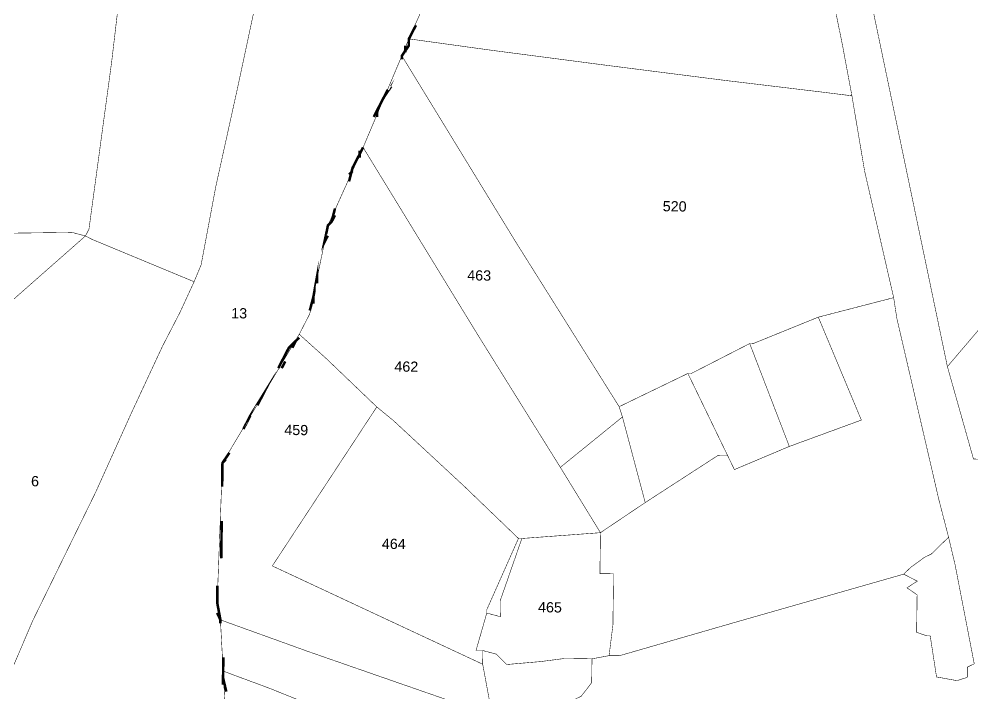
# Model space of a CAD drawing. Header units: metres. Extents: x 259278 to 277237, y 2171369 to 2185379.
# Drawn here: x 266817 to 267925, y 2173199 to 2173983 of the extents above; entities that cross this region are included whole.
import ezdxf

# ---------------------------------------------------------------- set-up
doc = ezdxf.new("R2010")
doc.units = ezdxf.units.M
doc.header["$MEASUREMENT"] = 0
for name, color, linetype in [('SURVEY NO.', 7, 'Continuous'), ('SURVEY PLOT BOUNDARY', 35, 'Continuous'), ('VILLAGE BOUNDARY', 212, 'Continuous')]:
    doc.layers.add(name, color=color, linetype=linetype)
doc.styles.add('PDF Arial', font='arial.ttf')

msp = doc.modelspace()

# ---------------------------------------------------------------- linework, layer by layer
at = {"layer": 'SURVEY PLOT BOUNDARY', "lineweight": 18, "const_width": 0.5947216958835666}
for points in [[(268011.9614396989, 2173716.281508207), (267895.1942976117, 2173579.009481907), (267775.7710743546, 2174151.592661858), (267723.2653851807, 2174382.273784399), (267727.3328142762, 2174390.151802778), (267763.9391806126, 2174461.053978205), (267784.2244776189, 2174496.479269028), (267830.3589209318, 2174690.187324762), (267757.9807399511, 2174917.161603451), (267731.4182909131, 2175008.713287592), (267781.9812853038, 2175238.053004742), (267811.1753678024, 2175348.706423283), (268038.5266796052, 2175452.815495491)], [(267926.3825940192, 2173233.606950998), (267904.0939767063, 2173348.8958776), (267896.5784089863, 2173380.717510462), (267885.253497988, 2173424.48515296), (267836.4540333748, 2173635.290652275), (267832.7994095385, 2173659.131081343), (267799.0310803652, 2173806.293315172), (267784.3095487952, 2173893.725415945), (267773.1910404861, 2173953.352282524), (267735.9228894114, 2174136.249363184), (267736.0260907412, 2174144.178975105), (267720.9433546066, 2174203.857434511), (267671.5762827694, 2174371.050068378), (267723.3685864806, 2174390.203396082), (267723.2653851807, 2174382.273784399), (267775.7710743546, 2174151.592661858), (267895.1942976117, 2173579.009481907), (267925.5144892633, 2173471.546981812)], [(266457.3935382664, 2173994.269822598), (266522.9269611239, 2173850.659736395), (266568.9490130246, 2173731.096366644), (266727.5677428544, 2173732.997473001), (266878.2580997348, 2173735.001764774), (266894.0632450283, 2173730.830588341), (266725.6069179475, 2173582.33484745), (266658.3191554546, 2173591.141530752), (266646.2201520503, 2173575.43708539), (266665.4218353629, 2173527.601451635), (266593.1378308535, 2173457.163526773), (266528.9370023608, 2173398.51691699), (266439.3089403808, 2173518.647804737), (266345.7682501078, 2173642.795008898), (266326.2569629252, 2173666.841806889), (266322.3960190117, 2173674.823010921), (266334.4433391988, 2173686.562651396), (266390.5610753, 2173733.418027401), (266336.3009638488, 2173829.295747995), (266270.4063364565, 2173945.152192593), (266227.6776201129, 2174013.12141037)], [(266804.1074489653, 2173216.489175558), (266832.7338416278, 2173283.529730082), (266869.3918911517, 2173358.396710157), (266906.0499407351, 2173433.263690233), (266946.8785392046, 2173523.938384295), (266983.5881067812, 2173602.770171642), (267003.9250044823, 2173642.160268545), (267020.2461563647, 2173677.63715148), (267028.4325326383, 2173697.357996225), (267045.4760121405, 2173788.342245817), (267070.7575500906, 2173903.012062311), (267091.8684576154, 2174001.874248743)], [(267281.99419415, 2173987.503391743), (267269.7403887808, 2173959.904528379), (267261.554095149, 2173940.18368268), (267216.554867357, 2173833.701440573), (267175.7262689173, 2173743.026746273), (267154.5637606978, 2173640.199754238), (267142.3616386056, 2173616.565695763), (267053.1888750494, 2173467.038022518), (267047.1607036293, 2173308.497376919), (267050.8152448833, 2173284.65694952), (267054.0054628551, 2173225.133266926), (267057.1955971122, 2173165.609503746), (267061.005022943, 2173153.663492203), (266934.0997024477, 2173151.349646568), (266834.8920453787, 2173144.709846497), (266767.4493983388, 2173141.622113228)], [(266725.6069179475, 2173582.33484745), (266894.0632450283, 2173730.830588341), (266901.9400173426, 2173726.762597322), (266980.8107766807, 2173694.012300253), (267020.2461563647, 2173677.63715148), (267003.9250044823, 2173642.160268545), (266983.5881067812, 2173602.770171642), (266946.8785392046, 2173523.938384295), (266906.0499407351, 2173433.263690233), (266869.3918911517, 2173358.396710157), (266832.7338416278, 2173283.529730082), (266804.1074489653, 2173216.489175558)], [(267469.9344904423, 2173195.927221537), (267482.0334937871, 2173211.631667137), (267482.3946983814, 2173239.385308743), (267502.267190218, 2173243.09215188), (267514.1597083509, 2173242.937374592), (267645.4935800135, 2173280.882882357), (267764.8833327889, 2173315.01836133), (267844.476501286, 2173337.775346994), (267860.2299633622, 2173329.63936615), (267848.23424384, 2173321.864531279), (267860.0235607326, 2173313.780142307), (267859.4559535086, 2173270.167276859), (267871.2969536483, 2173266.047692537), (267875.2610988319, 2173265.996100426), (267882.5702638924, 2173218.315244198), (267906.3036996424, 2173214.040883541), (267918.2478184402, 2173217.850912333), (267918.402620405, 2173229.745330095), (267926.3825940192, 2173233.606950998)]]:
    msp.add_lwpolyline(points, dxfattribs=at)
for points in [[(266969.091191709, 2174316.745042801), (266969.0395910442, 2174312.780236721), (266964.6109563112, 2174277.148494005), (266946.7418673635, 2174122.727431536), (266924.4441436827, 2173932.674626112), (266898.1305915117, 2173738.708608627), (266894.0632450283, 2173730.830588341), (266878.2580997348, 2173735.001764774), (266727.5677428544, 2173732.997473001), (266706.672344327, 2173955.336242914), (266692.1572164595, 2174058.627650023), (266685.5705431104, 2174161.815788746), (266671.2618168592, 2174280.966337442), (266834.3090988696, 2174318.499187708), (266850.2174454927, 2174322.257623196), (266866.074108839, 2174322.051253796)], [(267028.4325326383, 2173697.357996225), (267020.2461563647, 2173677.63715148), (266980.8107766807, 2173694.012300253), (266901.9400173426, 2173726.762597322), (266894.0632450283, 2173730.830588341), (266898.1305915117, 2173738.708608627), (266924.4441436827, 2173932.674626112), (266946.7418673635, 2174122.727431536), (266964.6109563112, 2174277.148494005), (266969.0395910442, 2174312.780236721), (266969.091191709, 2174316.745042801), (267130.0744453371, 2174195.685490608), (267108.9119371474, 2174092.858498335), (267091.8684576154, 2174001.874248743), (267070.7575500906, 2173903.012062311), (267045.4760121405, 2173788.342245817)], [(267784.3095487952, 2173893.725415945), (267748.6835123599, 2173898.154554844), (267637.8413404226, 2173911.493561983), (267499.3015049994, 2173929.158522844), (267364.7258974016, 2173946.77189064), (267269.7403887808, 2173959.904528379), (267281.99419415, 2173987.503391743), (267322.8227926195, 2174078.178085804), (267307.2756505609, 2174102.173291683), (267402.5706804991, 2174112.8294909), (267509.7583111823, 2174123.330911398), (267624.8743148744, 2174133.729146719), (267708.2252259254, 2174140.575316429), (267736.0260907412, 2174144.178975105), (267735.9228894114, 2174136.249363184), (267773.1910404861, 2173953.352282524)], [(267784.3095487952, 2173893.725415945), (267799.0310803652, 2173806.293315172), (267832.7994095385, 2173659.131081343), (267745.2778680027, 2173636.477280378), (267669.5457259715, 2173605.739089489), (267665.5815807879, 2173605.790681601), (267597.7261284292, 2173570.984500647), (267593.7619006634, 2173571.036093712), (267513.9623295069, 2173532.419883966), (267393.5496689379, 2173724.329935551), (267261.554095149, 2173940.18368268), (267269.7403887808, 2173959.904528379), (267364.7258974016, 2173946.77189064), (267499.3015049994, 2173929.158522844), (267637.8413404226, 2173911.493561983), (267748.6835123599, 2173898.154554844)], [(267517.7717553079, 2173520.473873138), (267445.6425528228, 2173461.930365801), (267348.5505237281, 2173617.84769249), (267216.554867357, 2173833.701440573), (267261.554095149, 2173940.18368268), (267393.5496689379, 2173724.329935551), (267513.9623295069, 2173532.419883966)], [(268224.4274767935, 2173590.586529493), (268212.4832753837, 2173586.776501894), (268208.1063249707, 2173555.10964632), (268196.265407443, 2173559.229229689), (268164.1391928792, 2173527.923521996), (268156.4172225296, 2173543.885930777), (268140.1992719471, 2173516.338659525), (268128.0487505496, 2173496.669407129), (268115.8982290626, 2173477.000154495), (268099.8350804746, 2173461.347301483), (268091.8035051525, 2173453.520792007), (268076.101644814, 2173465.621661663), (268064.363928616, 2173477.670856714), (268036.3050594628, 2173454.2430861), (268028.2734851837, 2173446.416659594), (268008.917001009, 2173482.35795784), (268008.8654003441, 2173478.393151999), (267937.407007426, 2173471.392204523), (267925.5144892633, 2173471.546981812), (267895.1942976117, 2173579.009481907), (268011.9614396989, 2173716.281508207), (268120.6454904675, 2173841.762383461), (268162.9098009169, 2173738.109912395)], [(267445.6425528228, 2173461.930365801), (267492.2322130501, 2173385.979944229), (267400.9529289901, 2173379.236959219), (267396.9887837768, 2173379.288551331), (267334.3359749615, 2173439.586119652), (267252.0685961545, 2173516.000957966), (267232.4541076124, 2173532.118144274), (267173.7138433456, 2173588.399314642), (267142.3616386056, 2173616.565695763), (267154.5637606978, 2173640.199754238), (267175.7262689173, 2173743.026746273), (267216.554867357, 2173833.701440573), (267348.5505237281, 2173617.84769249)], [(267896.5784089863, 2173380.717510462), (267876.49951455, 2173361.151443005), (267868.5195409358, 2173357.28982234), (267852.5080755651, 2173345.601773739), (267844.476501286, 2173337.775346994), (267764.8833327889, 2173315.01836133), (267645.4935800135, 2173280.882882357), (267514.1597083509, 2173242.937374592), (267502.267190218, 2173243.09215188), (267506.6957412958, 2173278.723813534), (267507.4697511494, 2173338.195902348), (267491.6130051911, 2173338.402272701), (267492.2322130501, 2173385.979944229), (267544.231002003, 2173420.992494345), (267628.2011220455, 2173475.416418314), (267640.0936402082, 2173475.261641026), (267647.8156095147, 2173459.299149513), (267711.6036337912, 2173486.227394342), (267795.2642314136, 2173516.862399101), (267745.2778680027, 2173636.477280378), (267832.7994095385, 2173659.131081343), (267836.4540333748, 2173635.290652275), (267885.253497988, 2173424.48515296)], [(267665.5815807879, 2173605.790681601), (267669.5457259715, 2173605.739089489), (267745.2778680027, 2173636.477280378), (267795.2642314136, 2173516.862399101), (267711.6036337912, 2173486.227394342)], [(267232.4541076124, 2173532.118144274), (267111.1035287976, 2173347.319957018), (267355.437777251, 2173233.106656313), (267366.5562844574, 2173173.479707718), (267153.4195225239, 2173247.632290363), (267050.8152448833, 2173284.65694952), (267047.1607036293, 2173308.497376919), (267053.1888750494, 2173467.038022518), (267142.3616386056, 2173616.565695763), (267173.7138433456, 2173588.399314642)], [(267711.6036337912, 2173486.227394342), (267647.8156095147, 2173459.299149513), (267640.0936402082, 2173475.261641026), (267593.7619006634, 2173571.036093712), (267597.7261284292, 2173570.984500647), (267665.5815807879, 2173605.790681601)], [(267640.0936402082, 2173475.261641026), (267628.2011220455, 2173475.416418314), (267544.231002003, 2173420.992494345), (267517.7717553079, 2173520.473873138), (267513.9623295069, 2173532.419883966), (267593.7619006634, 2173571.036093712)], [(267396.9887837768, 2173379.288551331), (267360.2275329232, 2173296.491959572), (267360.1759322584, 2173292.527153492), (267347.7158068717, 2173249.069065332), (267355.6441798806, 2173248.965880156), (267355.437777251, 2173233.106656313), (267111.1035287976, 2173347.319957018), (267232.4541076124, 2173532.118144274), (267252.0685961545, 2173516.000957966), (267334.3359749615, 2173439.586119652)], [(267544.231002003, 2173420.992494345), (267492.2322130501, 2173385.979944229), (267445.6425528228, 2173461.930365801), (267517.7717553079, 2173520.473873138)], [(267502.267190218, 2173243.09215188), (267482.3946983814, 2173239.385308743), (267450.6812064946, 2173239.79804945), (267422.8804242909, 2173236.19438982), (267383.1870413423, 2173232.745508671), (267371.4493251443, 2173244.794703722), (267355.6441798806, 2173248.965880156), (267347.7158068717, 2173249.069065332), (267360.1759322584, 2173292.527153492), (267375.981077522, 2173288.355977058), (267376.2390808165, 2173308.180006981), (267400.9529289901, 2173379.236959219), (267492.2322130501, 2173385.979944229), (267491.6130051911, 2173338.402272701), (267507.4697511494, 2173338.195902348), (267506.6957412958, 2173278.723813534)], [(267360.1759322584, 2173292.527153492), (267360.2275329232, 2173296.491959572), (267396.9887837768, 2173379.288551331), (267400.9529289901, 2173379.236959219), (267376.2390808165, 2173308.180006981), (267375.981077522, 2173288.355977058)], [(267926.3825940192, 2173233.606950998), (267918.402620405, 2173229.745330095), (267918.2478184402, 2173217.850912333), (267906.3036996424, 2173214.040883541), (267882.5702638924, 2173218.315244198), (267875.2610988319, 2173265.996100426), (267871.2969536483, 2173266.047692537), (267859.4559535086, 2173270.167276859), (267860.0235607326, 2173313.780142307), (267848.23424384, 2173321.864531279), (267860.2299633622, 2173329.63936615), (267844.476501286, 2173337.775346994), (267852.5080755651, 2173345.601773739), (267868.5195409358, 2173357.28982234), (267876.49951455, 2173361.151443005), (267896.5784089863, 2173380.717510462), (267904.0939767063, 2173348.8958776)], [(267366.5562844574, 2173173.479707718), (267370.2625089884, 2173153.60408473), (267350.2868158817, 2173141.967629433), (267310.3870303333, 2173122.659524679), (267180.2398911417, 2173175.904554844), (267109.2459051907, 2173204.586943388), (267054.0054628551, 2173225.133266926), (267050.8152448833, 2173284.65694952), (267153.4195225239, 2173247.632290363)], [(267482.3946983814, 2173239.385308743), (267482.0334937871, 2173211.631667137), (267469.9344904423, 2173195.927221537), (267453.9746246636, 2173188.203896284), (267473.4859119058, 2173164.157098293), (267473.1247073114, 2173136.403456688), (267508.7506611645, 2173131.97431922), (267500.6159681678, 2173116.2182796), (267488.6717667282, 2173112.408251762), (267476.7276478708, 2173108.598222971), (267468.7992749214, 2173108.701408148), (267393.3251361549, 2173097.787246943), (267377.9327961206, 2173133.676871061), (267370.2625089884, 2173153.60408473), (267366.5562844574, 2173173.479707718), (267355.437777251, 2173233.106656313), (267355.6441798806, 2173248.965880156), (267371.4493251443, 2173244.794703722), (267383.1870413423, 2173232.745508671), (267422.8804242909, 2173236.19438982), (267450.6812064946, 2173239.79804945)], [(267180.2398911417, 2173175.904554844), (267155.8356469572, 2173128.636437654), (267132.1538119614, 2173136.875604391), (267057.1955971122, 2173165.609503746), (267054.0054628551, 2173225.133266926), (267109.2459051907, 2173204.586943388)]]:
    msp.add_lwpolyline(points, close=True, dxfattribs=at)
at = {"layer": 'VILLAGE BOUNDARY', "const_width": 2.973608479417833}
for points in [[(267261.5024944842, 2173936.218877077), (267261.554095149, 2173940.18368268), (267269.6371874809, 2173951.974916697), (267269.7403887808, 2173959.904528379), (267277.8751643896, 2173975.660567045), (267273.8078179061, 2173967.782546997)], [(267265.6730422974, 2173952.026508808), (267265.5698409975, 2173944.096896648)], [(267249.1970885098, 2173904.655207634), (267241.1139961481, 2173892.863974094), (267245.1813426316, 2173900.741993666)], [(267241.1139961481, 2173892.863974094), (267228.911791414, 2173869.229916811)], [(267232.8760192096, 2173869.178323746), (267232.9792205095, 2173877.107935429)], [(267200.1821974218, 2173794.259750366), (267204.3527452648, 2173810.067382097), (267216.554867357, 2173833.701440573)], [(267212.5391215384, 2173829.788226843), (267212.4359202087, 2173821.858614683)], [(267204.3011446297, 2173806.102576256), (267200.2853987515, 2173802.189362288)], [(267183.9126462638, 2173762.747673273), (267179.742097348, 2173746.939959049)], [(267183.8094449341, 2173754.818061352), (267179.742097348, 2173746.939959049), (267175.7262689173, 2173743.026746273), (267171.5041204393, 2173723.254308462), (267175.5714669526, 2173731.13232851)], [(267154.6153613627, 2173644.16456008), (267158.7859917879, 2173659.972190857), (267163.059740901, 2173683.709434271), (267162.9565396011, 2173675.77982235)], [(267158.7859917879, 2173659.972190857), (267158.6827904582, 2173652.042578936)], [(267142.3100379407, 2173612.600889921), (267130.2627178133, 2173600.861249447), (267118.0605956912, 2173577.227190971)], [(267134.2268629968, 2173600.809657335), (267138.2942921221, 2173608.687675953)], [(267122.0247409046, 2173577.17559886), (267126.0920874178, 2173585.05361867)], [(267077.4900016189, 2173506.376609087), (267085.6247772276, 2173522.132647514), (267097.7752986848, 2173541.801900148), (267093.7078695893, 2173533.923881292)], [(267085.6247772276, 2173522.132647514), (267081.5573481023, 2173514.254628897)], [(267057.2047035098, 2173470.951235294), (267053.1888750494, 2173467.038022518), (267053.1372743845, 2173463.073216677), (267052.827670455, 2173439.284380913), (267052.9308717549, 2173447.213992834)], [(267061.2720510662, 2173478.829337835), (267053.1888750494, 2173467.038022518), (267053.1372743845, 2173463.073216677)], [(267051.7440566719, 2173356.023456335), (267052.0020599663, 2173375.847486019), (267052.3116638958, 2173399.636321545)], [(267052.2600632608, 2173395.671515703), (267052.1568619311, 2173387.741903782)], [(267051.9504593015, 2173371.882679939), (267051.8472580016, 2173363.953068256)], [(267047.3671062589, 2173324.356600761), (267047.1607036293, 2173308.497376919), (267047.1091029942, 2173304.532570839), (267050.8152448833, 2173284.65694952), (267050.7636442482, 2173280.69214344)], [(267047.1607036293, 2173308.497376919), (267047.263904959, 2173316.42698884)], [(267050.8152448833, 2173284.65694952), (267046.9543010294, 2173292.638153076)], [(267057.6600041091, 2173201.292839527), (267053.9022615254, 2173217.203655243), (267054.0054628551, 2173225.133266926), (267054.2118654549, 2173240.992490768), (267054.108664155, 2173233.062879086)], [(267053.9022615254, 2173217.203655243), (267053.7990602255, 2173209.274043083)]]:
    msp.add_lwpolyline(points, dxfattribs=at)

# ---------------------------------------------------------------- texts
at = {"layer": 'SURVEY NO.', "char_height": 11.89443391767133, "attachment_point": 7, "rotation": 359.25435622197597, "style": 'PDF Arial'}
for s, insert in [('520', (267564.4942575991, 2173759.372581482)), ('463', (267337.4523733854, 2173679.038793564)), ('13', (267063.3048346341, 2173635.021004438)), ('462', (267252.8115397096, 2173573.086027622)), ('459', (267124.977407366, 2173499.405674696)), ('6', (266830.8026563823, 2173439.786540508)), ('464', (267238.2357863486, 2173367.070813656)), ('465', (267419.6591400802, 2173293.331052542))]:
    msp.add_mtext(s, dxfattribs=dict(at, insert=insert))

doc.saveas('drawing.dxf')
